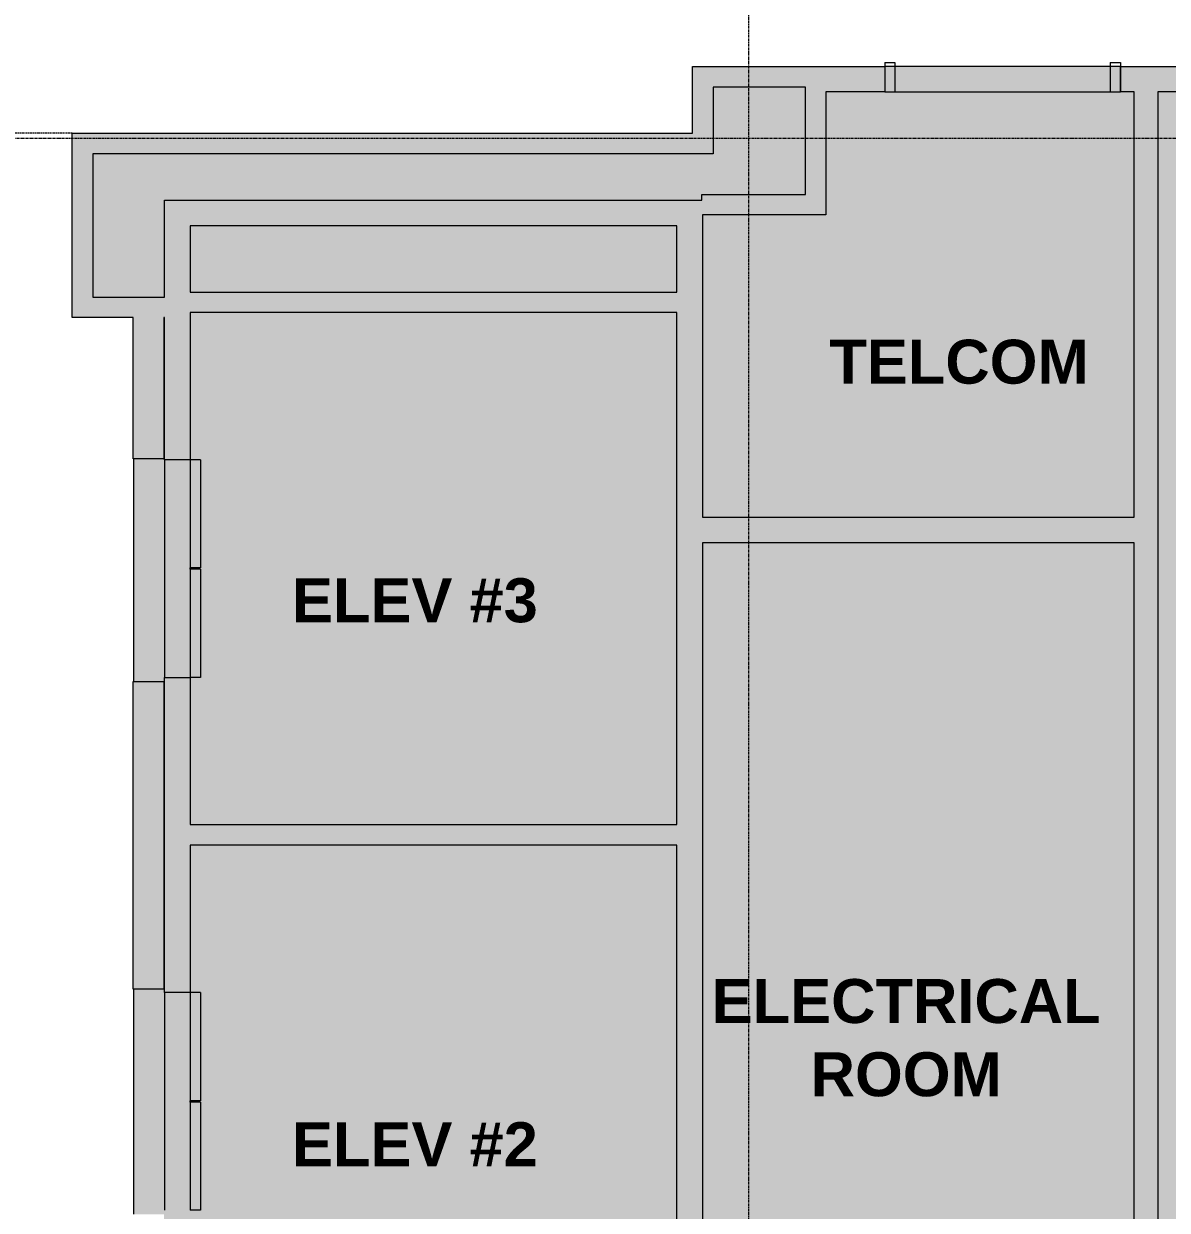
# Model space of a CAD drawing. Header units: inches. Extents: x -1263 to 2214, y -160 to 2229.
# Drawn here: x 161.3 to 384.5, y 1401 to 1632.7 of the extents above; entities that cross this region are included whole.
import ezdxf

# ---------------------------------------------------------------- set-up
doc = ezdxf.new("R2010")
doc.units = ezdxf.units.IN
doc.header["$MEASUREMENT"] = 0
doc.linetypes.add('Demolished', pattern=[0.1875, 0.125, -0.0625])
doc.linetypes.add('Grid Line 1_2_', pattern=[0.875, 0.5, -0.125, 0.125, -0.125])
for name, color, linetype, lineweight in [('A-AREA-IDEN', 2, 'Continuous', 9), ('A-CLNG', 13, 'Continuous', 13), ('A-DETL-GENF', 92, 'Continuous', 9), ('A-DETL-THIN', 151, 'Continuous', 9), ('A-DOOR', 31, 'Demolished', 9), ('A-DOOR-FRAM', 31, 'Demolished', 20), ('A-WALL', 113, 'Demolished', 9), ('A-WALL-PATT', 111, 'Continuous', 13), ('I-WALL', 2, 'Continuous', 13), ('S-GRID', 1, 'Continuous', 9)]:
    doc.layers.add(name, color=color, linetype=linetype, lineweight=lineweight)
doc.styles.add('Swis721 Lt BT_B', font='', dxfattribs={"height": 8.583975})
doc.styles.get('Swis721 Lt BT_B').set_extended_font_data('Swis721 Lt BT', bold=True)

# ---------------------------------------------------------------- blocks, each defined once
blk = doc.blocks.new('Single Flush - OTJ_SOLIDFLUSH_ALUM 3_-6_-4848047-6TH FLOOR RCP DEMO')
at = {"layer": 'A-DOOR-FRAM', "color": 8, "linetype": 'Continuous'}
for p, q in [((-23, 3.25), (-23, -2.5)), ((-23, 3.25), (-21, 3.25)), ((-21, 3.25), (-21, -2.5)), ((21.000004, 3.25), (21.000004, -2.5)), ((21.000004, 3.25), (23.000004, 3.25)), ((23.000004, 3.25), (23.000004, -2.5)), ((-23, -2.5), (-21, -2.5)), ((21.000004, -2.5), (23.000004, -2.5))]:
    blk.add_line(p, q, dxfattribs=at)
blk = doc.blocks.new('Elevator Door-Center - 42_ x 84_-4902729-6TH FLOOR RCP DEMO')
at = {"layer": 'A-DOOR', "linetype": 'Continuous', "lineweight": 13}
for p, q in [((-25.15, 4.5), (-25.15, 2.5)), ((-25.15, 4.5), (-4.03, 4.5)), ((-25.15, 2.5), (-4.03, 2.5)), ((-4.03, 4.5), (-4.03, 2.5)), ((-3.78, 4.5), (-3.78, 2.5)), ((-3.78, 4.5), (17.35, 4.5)), ((-3.78, 2.5), (17.35, 2.5)), ((17.35, 4.5), (17.35, 2.5))]:
    blk.add_line(p, q, dxfattribs=at)

msp = doc.modelspace()

# ---------------------------------------------------------------- hatches: boundary and pattern name
at = {"layer": 'A-DETL-GENF'}
h = msp.add_hatch(color=9, dxfattribs=at)
h.paths.add_polyline_path([(38.24, 1240.16), (70.77, 1240.16), (70.77, 1265.21), (58.74, 1265.21), (58.74, 1579.31), (70.77, 1579.31), (70.77, 1607.3), (-48.23, 1607.3), (-48.23, 1620.31), (-277.42, 1620.31), (-277.42, 1541.26), (-249.39, 1541.26), (-249.39, 1598.34), (24.69, 1598.34), (24.69, 1541.26), (52.78, 1541.26), (52.78, 1411.26), (24.69, 1411.26), (24.69, 1357.25), (50.71, 1357.25), (50.71, 1277.19), (-67.38, 1277.19), (-67.38, 1240.16), (-41.77, 1240.16), (-41.77, 1259.14), (38.24, 1259.14), (38.24, 1245.16)], flags=0)
h.paths.add_polyline_path([(-381.47, 1240.16), (-381.47, 1256.22), (-377.47, 1256.22), (-377.47, 1256.27), (-381.5, 1256.27), (-381.5, 1620.31), (-399.46, 1620.31), (-399.46, 1240.16), (-384.9, 1240.16)], flags=0)
h.paths.add_polyline_path([(185.83, 1240.16), (672.96, 1240.16), (672.96, 1620.31), (654.76, 1620.31), (654.76, 1257.23), (377.16, 1257.26), (377.16, 1309.64), (293.77, 1309.64), (293.77, 1263.25), (188.78, 1263.25), (188.78, 1296.73), (193.78, 1296.73), (193.78, 1268.25), (288.77, 1268.25), (288.77, 1368.22), (193.78, 1368.22), (193.78, 1339.23), (188.78, 1339.23), (188.78, 1401.01), (193.78, 1401.01), (193.78, 1372.22), (288.77, 1372.22), (288.77, 1472.3), (193.78, 1472.3), (193.78, 1443.51), (188.78, 1443.51), (188.78, 1505.06), (193.78, 1505.06), (193.78, 1476.3), (288.77, 1476.3), (288.77, 1576.29), (193.78, 1576.29), (193.78, 1547.56), (188.78, 1547.56), (188.78, 1575.31), (188.64, 1575.28), (188.64, 1547.76), (182.73, 1547.76), (182.73, 1504.24), (188.64, 1504.24), (188.64, 1444.18), (182.73, 1444.18), (182.73, 1400.24), (188.64, 1400.24), (188.64, 1339.74), (182.73, 1339.74), (182.73, 1296.76), (188.64, 1296.73), (188.64, 1265.21), (174.75, 1265.21), (174.75, 1240.16), (182.73, 1240.16)], flags=0)
h.paths.add_polyline_path([(-244.39, 1242.23), (-222.89, 1242.23), (-222.89, 1276.12), (-227.66, 1276.12), (-227.66, 1281.12), (-206.62, 1281.12), (-206.62, 1276.12), (-217.89, 1276.12), (-217.89, 1242.23), (-155.35, 1242.23), (-155.35, 1276.12), (-166.62, 1276.12), (-166.62, 1281.12), (-155.35, 1281.12), (-155.35, 1310.78), (-150.35, 1310.78), (-150.35, 1350.78), (-155.35, 1350.78), (-155.35, 1353.28), (-203.29, 1353.28), (-203.29, 1358.28), (-124.37, 1358.28), (-124.37, 1395.21), (-143.37, 1395.21), (-143.37, 1396.21), (-124.37, 1396.21), (-124.37, 1429.24), (-143.37, 1429.24), (-143.37, 1430.24), (-124.37, 1430.24), (-124.37, 1463.28), (-185.43, 1463.28), (-185.43, 1468.32), (-184.43, 1468.32), (-184.43, 1464.28), (-124.37, 1464.28), (-124.37, 1497.32), (-184.43, 1497.32), (-184.43, 1492.32), (-185.43, 1492.32), (-185.43, 1502.82), (-184.43, 1502.82), (-184.43, 1498.32), (-124.37, 1498.32), (-124.37, 1531.27), (-184.39, 1531.27), (-184.39, 1532.27), (-124.37, 1532.27), (-124.37, 1593.34), (-184.43, 1593.34), (-184.43, 1588.84), (-185.43, 1588.84), (-185.43, 1593.34), (-245.39, 1593.34), (-245.39, 1537.26), (-271.43, 1537.26), (-271.43, 1415.26), (-245.39, 1415.26), (-245.39, 1353.25), (-277.45, 1353.25), (-277.42, 1281.12), (-267.66, 1281.12), (-267.66, 1276.12), (-272.42, 1276.12), (-272.42, 1242.23), (-269.2, 1242.23)], flags=0)
h.paths.add_polyline_path([(-405.98, 1254.15), (-403.46, 1254.15), (-403.46, 1284.19), (-423.43, 1284.19), (-423.43, 1254.15), (-415.54, 1254.15)], flags=0)
h.paths.add_polyline_path([(-371.5, 1256.27), (-331.5, 1256.27), (-331.5, 1262.27), (-283.45, 1262.27), (-283.45, 1508.33), (-375.5, 1508.33), (-375.5, 1262.27), (-371.5, 1262.27)], flags=0)
h.paths.add_polyline_path([(649.76, 1262.23), (649.76, 1359.16), (556.01, 1359.16), (556.01, 1262.23), (591.17, 1262.23)], flags=0)
h.paths.add_polyline_path([(382.66, 1262.76), (551.01, 1262.76), (550.98, 1619.36), (432.35, 1619.36), (432.35, 1624.31), (386.35, 1624.31), (386.35, 1619.36), (382.66, 1619.36), (382.66, 1379.39), (378.04, 1379.39), (378.04, 1531.32), (293.77, 1531.32), (293.77, 1315.14), (378.04, 1315.14), (378.04, 1339.39), (382.66, 1339.39), (382.66, 1269.21)], flags=0)
h.paths.add_polyline_path([(6.2, 1281.19), (46.71, 1281.19), (46.7, 1353.25), (20.69, 1353.28), (20.69, 1415.26), (46.78, 1415.26), (46.78, 1537.26), (20.69, 1537.26), (20.69, 1593.34), (-39.36, 1593.34), (-39.36, 1588.84), (-40.36, 1588.84), (-40.36, 1593.34), (-100.33, 1593.34), (-100.33, 1532.27), (-40.36, 1532.27), (-40.36, 1552.84), (-39.36, 1552.84), (-39.36, 1525.82), (-40.36, 1525.82), (-40.36, 1531.27), (-100.33, 1531.27), (-100.33, 1498.32), (-40.36, 1498.32), (-40.36, 1501.82), (-39.36, 1501.82), (-39.36, 1492.8), (-40.36, 1492.8), (-40.36, 1497.32), (-100.33, 1497.32), (-100.33, 1464.28), (-40.36, 1464.28), (-40.36, 1468.8), (-39.36, 1468.8), (-39.36, 1457.99), (-40.36, 1457.99), (-40.36, 1463.28), (-100.33, 1463.28), (-100.33, 1430.24), (-40.36, 1430.24), (-40.36, 1433.99), (-39.36, 1433.99), (-39.36, 1424.72), (-40.36, 1424.72), (-40.36, 1429.24), (-100.33, 1429.24), (-100.33, 1396.21), (-40.36, 1396.21), (-40.36, 1400.72), (-39.36, 1400.72), (-39.36, 1389.71), (-40.36, 1389.71), (-40.36, 1395.21), (-100.33, 1395.21), (-100.33, 1358.28), (-40.36, 1358.28), (-40.36, 1365.71), (-39.36, 1365.71), (-39.36, 1358.28), (-21.72, 1358.28), (-21.72, 1353.28), (-66.38, 1353.28), (-66.38, 1350.78), (-71.38, 1350.78), (-71.38, 1310.78), (-66.38, 1310.78), (-66.38, 1281.19), (-16.84, 1281.19)], flags=0)
h.paths.add_polyline_path([(-249.39, 1357.25), (-249.39, 1411.26), (-271.43, 1411.26), (-271.43, 1411.21), (-277.43, 1411.21), (-277.45, 1357.25)], flags=0)
h.paths.add_polyline_path([(-118.17, 1358.28), (-104.33, 1358.28), (-104.33, 1593.34), (-120.37, 1593.34), (-120.37, 1358.28)], flags=0)
h.paths.add_polyline_path([(591.17, 1364.16), (648.76, 1364.16), (648.76, 1618.33), (642.76, 1618.33), (642.76, 1624.31), (602.76, 1624.31), (602.76, 1618.33), (556.98, 1618.33), (556.98, 1364.16)], flags=0)
h.paths.add_polyline_path([(-354.62, 1513.33), (-282.42, 1513.33), (-282.42, 1574.27), (-376.5, 1574.27), (-376.5, 1513.33), (-375.5, 1513.33)], flags=0)
h.paths.add_polyline_path([(-185.43, 1526.82), (-185.43, 1552.84), (-184.43, 1552.84), (-184.43, 1526.82)], flags=0)
h.paths.add_polyline_path([(293.77, 1536.32), (378.04, 1536.32), (378.04, 1619.36), (375.35, 1619.36), (375.35, 1624.31), (329.35, 1624.31), (329.35, 1619.36), (317.86, 1619.36), (317.86, 1595.36), (293.77, 1595.36), (293.77, 1576.29)], flags=0)
h.paths.add_polyline_path([(676.96, 1576.19), (697.02, 1576.19), (697.02, 1606.14), (676.96, 1606.14), (676.96, 1583.89)], flags=0)
h.paths.add_polyline_path([(-287.06, 1579.27), (-281.42, 1579.27), (-281.42, 1620.31), (-297.96, 1620.31), (-297.96, 1624.31), (-360.96, 1624.31), (-360.96, 1620.31), (-377.5, 1620.31), (-377.5, 1579.27), (-354.62, 1579.27)], flags=0)
h.paths.add_polyline_path([(182.73, 1579.31), (188.78, 1579.31), (188.78, 1598.25), (293.63, 1598.25), (293.63, 1599.36), (313.86, 1599.36), (313.86, 1620.31), (295.85, 1620.31), (295.85, 1607.3), (174.75, 1607.3), (174.75, 1579.31), (182.64, 1579.31)], flags=0)
h.paths.add_polyline_path([(288.77, 1580.29), (288.77, 1593.25), (193.78, 1593.25), (193.78, 1580.29), (281.96, 1580.29)], flags=0)
at = {"layer": 'A-WALL-PATT', "lineweight": 9}
for points in [[(294.36, 1620.31), (313.86, 1620.31), (313.86, 1624.31), (291.85, 1624.31), (291.85, 1620.31), (294.21, 1620.31)], [(315.85, 1599.36), (317.86, 1599.36), (317.86, 1624.31), (313.86, 1624.29), (313.86, 1599.36)], [(295.85, 1607.3), (295.85, 1620.31), (291.85, 1620.31), (291.85, 1607.3), (293.88, 1607.3)], [(199.82, 1607.3), (291.85, 1607.3), (291.85, 1611.3), (170.75, 1611.3), (170.75, 1607.3), (198.78, 1607.3)], [(170.75, 1575.31), (174.75, 1575.31), (174.75, 1607.3), (170.75, 1607.3), (170.75, 1595.65)], [(293.63, 1595.36), (317.86, 1595.36), (317.86, 1599.36), (293.63, 1599.36), (293.63, 1595.65)], [(193.78, 1593.25), (293.63, 1593.25), (293.63, 1598.25), (193.78, 1598.25), (193.78, 1595.65)], [(288.77, 1263.25), (293.77, 1263.25), (293.77, 1595.36), (293.63, 1595.36), (293.63, 1593.25), (288.77, 1593.25), (288.77, 1268.25)], [(288.77, 1576.29), (288.77, 1580.29), (193.78, 1580.29), (193.78, 1576.29)], [(185.83, 1575.31), (188.78, 1575.31), (188.78, 1579.31), (174.75, 1579.31), (174.75, 1575.31), (182.64, 1575.31)], [(185.83, 1547.76), (188.64, 1547.76), (188.64, 1575.31), (182.64, 1575.31), (182.64, 1547.76)], [(293.77, 1531.32), (378.04, 1531.32), (378.04, 1536.32), (293.77, 1536.32)], [(182.64, 1444.18), (188.64, 1444.18), (188.64, 1504.24), (182.64, 1504.24)], [(288.77, 1472.3), (288.77, 1476.3), (193.78, 1476.3), (193.78, 1472.3)]]:
    msp.add_hatch(color=7, dxfattribs=at).paths.add_polyline_path(points, flags=0)
h = msp.add_hatch(color=7, dxfattribs=at)
h.paths.add_polyline_path([(317.86, 1619.36), (329.35, 1619.36), (329.35, 1624.36), (317.86, 1624.36), (317.86, 1624.31)], flags=0)
h.paths.add_polyline_path([(378.93, 1619.36), (386.35, 1619.36), (386.35, 1624.36), (375.35, 1624.33), (375.35, 1619.36), (378.04, 1619.36)], flags=0)
h.paths.add_polyline_path([(432.35, 1619.36), (550.98, 1619.36), (550.95, 1624.36), (432.35, 1624.36), (432.35, 1624.31)], flags=0)
h = msp.add_hatch(color=7, dxfattribs=at)
h.paths.add_polyline_path([(378.04, 1315.14), (382.66, 1315.14), (382.66, 1339.39), (378.04, 1339.39)], flags=0)
h.paths.add_polyline_path([(382.66, 1379.39), (382.66, 1619.36), (378.04, 1619.36), (378.04, 1379.39)], flags=0)
h = msp.add_hatch(color=7, dxfattribs=at)
h.paths.add_polyline_path([(193.78, 1268.25), (193.78, 1296.73), (188.78, 1296.73), (188.78, 1268.25)], flags=0)
h.paths.add_polyline_path([(193.78, 1339.23), (193.78, 1401.01), (188.78, 1401.01), (188.78, 1339.23)], flags=0)
h.paths.add_polyline_path([(188.78, 1443.51), (193.78, 1443.51), (193.78, 1505.06), (188.78, 1505.06), (188.78, 1472.3)], flags=0)
h.paths.add_polyline_path([(193.78, 1547.56), (193.78, 1598.25), (188.78, 1598.25), (188.78, 1547.56)], flags=0)

# ---------------------------------------------------------------- linework, layer by layer
at = {"layer": 'A-CLNG', "color": 7, "linetype": 'Demolished', "lineweight": 9}
msp.add_line((170.75, 1611.3), (74.77, 1611.3), dxfattribs=at)
at = {"layer": 'A-DETL-THIN'}
for p, q in [((375.35, 1624.31), (329.35, 1624.31)), ((182.73, 1547.76), (182.73, 1504.24)), ((182.73, 1444.18), (182.73, 1400.24))]:
    msp.add_line(p, q, dxfattribs=at)
at = {"layer": 'A-WALL', "color": 8, "linetype": 'Continuous', "lineweight": 20}
for p, q in [((291.85, 1624.31), (317.86, 1624.31)), ((291.85, 1611.3), (291.85, 1624.31)), ((313.86, 1620.31), (295.85, 1620.31)), ((295.85, 1620.31), (295.85, 1607.3)), ((313.86, 1599.36), (313.86, 1620.31)), ((317.86, 1619.36), (317.86, 1595.36)), ((378.04, 1536.32), (378.04, 1619.36)), ((382.66, 1619.36), (382.66, 1379.39)), ((170.75, 1611.3), (291.85, 1611.3)), ((170.75, 1575.31), (170.75, 1611.3)), ((295.85, 1607.3), (174.75, 1607.3)), ((174.75, 1607.3), (174.75, 1579.31)), ((293.63, 1598.25), (293.63, 1599.36)), ((293.63, 1599.36), (313.86, 1599.36)), ((317.86, 1595.36), (293.77, 1595.36)), ((193.78, 1580.29), (288.77, 1580.29)), ((174.75, 1579.31), (188.78, 1579.31)), ((288.77, 1576.29), (193.78, 1576.29)), ((182.64, 1575.31), (170.75, 1575.31)), ((188.78, 1575.31), (188.64, 1575.31)), ((378.04, 1379.39), (378.04, 1531.32)), ((193.78, 1476.3), (288.77, 1476.3)), ((288.77, 1472.3), (193.78, 1472.3))]:
    msp.add_line(p, q, dxfattribs=at)
at = {"layer": 'I-WALL', "color": 8, "lineweight": 20}
for p, q in [((317.86, 1624.36), (329.35, 1624.36)), ((317.86, 1624.31), (317.86, 1624.36)), ((329.35, 1624.36), (329.35, 1619.36)), ((375.35, 1624.36), (386.35, 1624.36)), ((375.35, 1619.36), (375.35, 1624.36)), ((329.35, 1619.36), (317.86, 1619.36)), ((378.04, 1619.36), (375.35, 1619.36)), ((386.35, 1619.36), (382.66, 1619.36)), ((188.78, 1579.31), (188.78, 1598.25)), ((188.78, 1598.25), (293.63, 1598.25)), ((293.77, 1595.36), (293.77, 1536.32)), ((193.78, 1593.25), (193.78, 1580.29)), ((288.77, 1593.25), (193.78, 1593.25)), ((288.77, 1580.29), (288.77, 1593.25)), ((193.78, 1576.29), (193.78, 1547.56)), ((288.77, 1476.3), (288.77, 1576.29)), ((182.64, 1547.76), (182.64, 1575.31)), ((188.64, 1575.31), (188.64, 1547.76)), ((188.78, 1547.56), (188.78, 1575.31)), ((188.64, 1547.76), (182.64, 1547.76)), ((193.78, 1547.56), (188.78, 1547.56)), ((293.77, 1536.32), (378.04, 1536.32)), ((378.04, 1531.32), (293.77, 1531.32)), ((293.77, 1531.32), (293.77, 1315.14)), ((182.64, 1444.18), (182.64, 1504.24)), ((182.64, 1504.24), (188.64, 1504.24)), ((188.64, 1504.24), (188.64, 1444.18)), ((188.78, 1443.51), (188.78, 1505.06)), ((188.78, 1505.06), (193.78, 1505.06)), ((193.78, 1505.06), (193.78, 1476.3)), ((193.78, 1472.3), (193.78, 1443.51)), ((288.77, 1372.22), (288.77, 1472.3)), ((188.64, 1444.18), (182.64, 1444.18)), ((193.78, 1443.51), (188.78, 1443.51))]:
    msp.add_line(p, q, dxfattribs=at)
at = {"layer": 'I-WALL', "lineweight": 9}
for p, q in [((375.35, 1624.36), (329.35, 1624.36)), ((329.35, 1619.36), (375.35, 1619.36)), ((188.78, 1547.56), (188.78, 1505.06)), ((193.78, 1526.18), (193.78, 1526.43)), ((188.78, 1443.51), (188.78, 1401.01)), ((193.78, 1422.13), (193.78, 1422.38))]:
    msp.add_line(p, q, dxfattribs=at)
at = {"layer": 'S-GRID', "linetype": 'Grid Line 1_2_'}
for p, q in [((302.8, 640.48), (302.8, 2204.87)), ((-1262.83, 1610.33), (1480.44, 1610.33))]:
    msp.add_line(p, q, dxfattribs=at)

# ---------------------------------------------------------------- block references
at = {"layer": 'A-DOOR', "linetype": 'Continuous', "lineweight": 13}
msp.add_blockref('Single Flush - OTJ_SOLIDFLUSH_ALUM 3_-6_-4848047-6TH FLOOR RCP DEMO', (352.35, 1621.86), dxfattribs=at)
at = {"layer": 'A-DOOR', "linetype": 'Continuous', "lineweight": 13, "rotation": 269.9999999999999}
for p in [(191.28, 1522.4), (191.28, 1418.36)]:
    msp.add_blockref('Elevator Door-Center - 42_ x 84_-4902729-6TH FLOOR RCP DEMO', p, dxfattribs=at)

# ---------------------------------------------------------------- texts
at = {"layer": 'A-AREA-IDEN', "char_height": 8.584, "attachment_point": 2, "line_spacing_factor": 0.998538, "style": 'Swis721 Lt BT_B'}
for s, insert, width in [('TELCOM', (343.85, 1570.99), 56.592), ('ELEV #3', (237.64, 1524.41), 55.836), ('ELECTRICAL\\PROOM', (333.54, 1446.15), 81.972), ('ELEV #2', (237.64, 1418.2), 55.836)]:
    msp.add_mtext(s, dxfattribs=dict(at, insert=insert, width=width))

doc.saveas('drawing.dxf')
